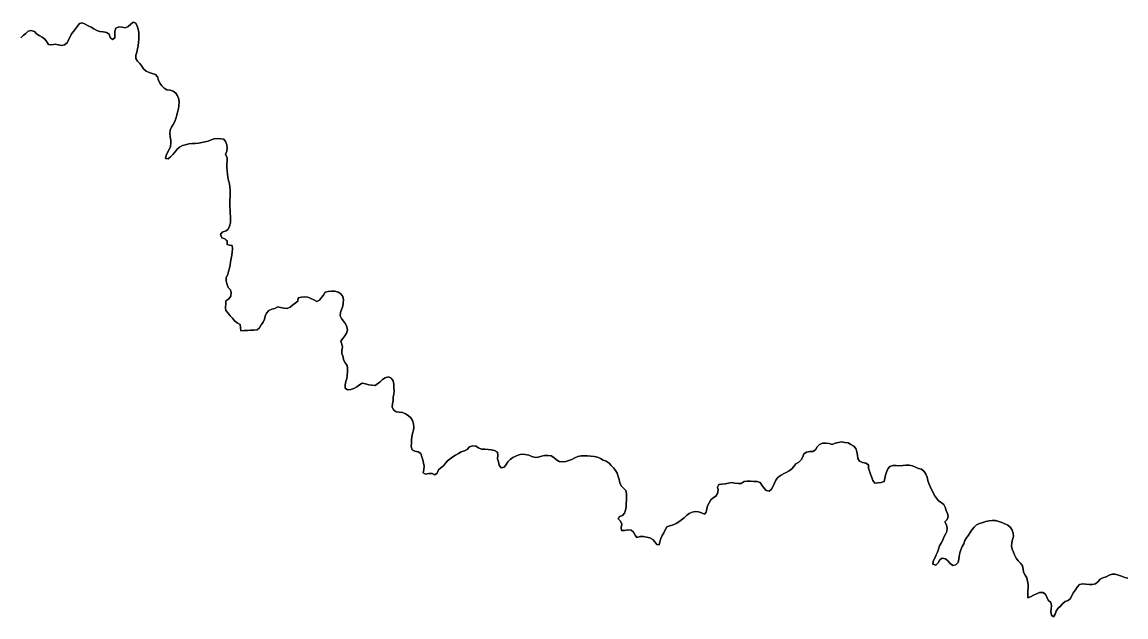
# Model space of a CAD drawing. Header units: inches. Extents: x 141448 to 685535, y 3466439 to 4099221.
# Drawn here: x 478414 to 484780, y 3806639 to 3810071 of the extents above; entities that cross this region are included whole.
import ezdxf

# ---------------------------------------------------------------- set-up
doc = ezdxf.new("R2010")
doc.units = ezdxf.units.IN
doc.header["$MEASUREMENT"] = 0
doc.layers.add('az_county', color=7, linetype='Continuous')

msp = doc.modelspace()

# ---------------------------------------------------------------- linework, layer by layer
at = {"layer": 'az_county'}
for points in [[(484791.8125, 3806863.25), (484773.09375, 3806866.75), (484755.3125, 3806873), (484737.59375, 3806879.75), (484719.09375, 3806884.75), (484700.5, 3806886.25), (484682.6875, 3806879), (484665.8125, 3806870.25), (484647.6875, 3806865.25), (484630.90625, 3806856), (484618.90625, 3806841.75), (484605.09375, 3806829.25), (484586.3125, 3806825.75), (484567.40625, 3806825.75), (484548.5, 3806827.75), (484529.59375, 3806829.75), (484511.6875, 3806825.25), (484499.90625, 3806810.25), (484489.59375, 3806794.5), (484478.6875, 3806779), (484468.3125, 3806763.25), (484460.5, 3806745.25), (484448.09375, 3806732.75), (484429.40625, 3806727.25), (484415.1875, 3806714.75), (484402.59375, 3806700.5), (484388.5, 3806688.25), (484378, 3806672.75), (484372.90625, 3806654.25), (484361.90625, 3806638.75), (484351.40625, 3806648.5), (484347.59375, 3806667.25), (484348.6875, 3806685.75), (484351.59375, 3806705), (484346.90625, 3806722), (484332.3125, 3806734.75), (484324.5, 3806752.25), (484315.8125, 3806769.25), (484300.6875, 3806780), (484282.3125, 3806779.75), (484265.09375, 3806771.75), (484247.59375, 3806764.25), (484229.59375, 3806755), (484214, 3806749.75), (484213.6875, 3806769.75), (484215.3125, 3806788.75), (484217.40625, 3806807.75), (484216.3125, 3806826.25), (484212.8125, 3806845), (484208.8125, 3806863.5), (484198.8125, 3806879.5), (484189.90625, 3806896.25), (484186.90625, 3806914.75), (484183.3125, 3806933.25), (484172.59375, 3806948.75), (484159.3125, 3806962.25), (484147.59375, 3806977.25), (484137.59375, 3806996.75), (484132.09375, 3807011.75), (484124, 3807028.75), (484120.40625, 3807047.25), (484122.6875, 3807066), (484126.6875, 3807084.75), (484132.09375, 3807103.25), (484130.90625, 3807121.75), (484124.59375, 3807140), (484114.1875, 3807155.25), (484098.90625, 3807167.25), (484082.40625, 3807176.5), (484064.90625, 3807184), (484047.09375, 3807190.25), (484028.59375, 3807195.25), (484009.8125, 3807195.75), (483990.90625, 3807193.25), (483972.59375, 3807188.5), (483954.3125, 3807183.25), (483935.8125, 3807177.75), (483919.09375, 3807169.75), (483905.09375, 3807157), (483892.8125, 3807142.25), (483881.90625, 3807126.75), (483871.90625, 3807110.75), (483861.59375, 3807094.75), (483851.6875, 3807078.75), (483845.40625, 3807060.75), (483836.5, 3807044.25), (483828.8125, 3807026.75), (483822.6875, 3807008.75), (483820.40625, 3806997.25), (483819.1875, 3806990.25), (483817.40625, 3806971.25), (483813.40625, 3806952.75), (483799.6875, 3806940), (483781.3125, 3806936.25), (483766.6875, 3806947.75), (483753.90625, 3806961.5), (483739.09375, 3806973.5), (483721.3125, 3806978), (483706.40625, 3806967.25), (483697.3125, 3806950.5), (483683.59375, 3806938), (483666.59375, 3806942.25), (483669.09375, 3806960.75), (483677.40625, 3806977.75), (483686.8125, 3806997.25), (483693.59375, 3807012), (483699.90625, 3807029.75), (483705.09375, 3807048), (483714.1875, 3807064.75), (483723.40625, 3807081.25), (483730.5, 3807098.75), (483738.8125, 3807115.75), (483747.3125, 3807132.5), (483749.09375, 3807151.5), (483745.5, 3807170.25), (483736.40625, 3807186.75), (483749.1875, 3807200), (483754.8125, 3807217.25), (483750.40625, 3807235.75), (483742.6875, 3807253), (483738.59375, 3807271.75), (483730.3125, 3807287.75), (483713.90625, 3807298.25), (483698.8125, 3807309.25), (483687.1875, 3807324.5), (483676.40625, 3807340), (483668.3125, 3807357.25), (483658.90625, 3807373.75), (483650.90625, 3807390.75), (483644.1875, 3807408.25), (483638.59375, 3807426.75), (483633.3125, 3807445.25), (483627.09375, 3807462.75), (483617.09375, 3807478.75), (483602.1875, 3807490.5), (483583.59375, 3807495.25), (483566.09375, 3807502.25), (483548.8125, 3807510.25), (483530.59375, 3807515.25), (483511.59375, 3807514.5), (483492.90625, 3807511.75), (483473.90625, 3807510.75), (483455, 3807511.75), (483436.09375, 3807511.5), (483417.90625, 3807506.5), (483406.40625, 3807492.25), (483399.6875, 3807474.25), (483393.59375, 3807456.25), (483389.90625, 3807437.5), (483386.1875, 3807419.25), (483368.3125, 3807414.75), (483349.90625, 3807413.25), (483331.5, 3807410.75), (483321.5, 3807426.25), (483314.3125, 3807443.75), (483307.3125, 3807461.5), (483300.5, 3807479.25), (483294.90625, 3807497.5), (483295.40625, 3807515.75), (483279.5, 3807526.25), (483260.90625, 3807530.25), (483243.09375, 3807537.25), (483234.59375, 3807553.75), (483231.5, 3807572.5), (483228.6875, 3807591.25), (483223.09375, 3807609.75), (483211.5, 3807623.75), (483194.59375, 3807633.25), (483178.40625, 3807642.5), (483159.5, 3807644.5), (483140.8125, 3807648.25), (483122.40625, 3807644.5), (483103.59375, 3807641.75), (483086.3125, 3807634.5), (483068.09375, 3807639.25), (483049.1875, 3807641.25), (483030.09375, 3807641.25), (483013.3125, 3807633.25), (483000.40625, 3807619.25), (482989.40625, 3807603.75), (482975.40625, 3807593), (482956.40625, 3807593.75), (482937.8125, 3807590.25), (482922.1875, 3807580), (482916, 3807562.25), (482906.40625, 3807545.75), (482893.3125, 3807532.25), (482877.40625, 3807521.75), (482865.6875, 3807507.5), (482852.8125, 3807493.5), (482837.90625, 3807482), (482821.1875, 3807472.75), (482804.40625, 3807464), (482799.3125, 3807461), (482787.90625, 3807454.75), (482773.09375, 3807443), (482761.90625, 3807427.75), (482753.40625, 3807410.75), (482745.8125, 3807393.75), (482736.8125, 3807376.75), (482723.3125, 3807364.25), (482705.09375, 3807368.5), (482692.90625, 3807383), (482681.3125, 3807398), (482670.8125, 3807413.75), (482653.5, 3807419.75), (482634.59375, 3807419.75), (482615.6875, 3807421.75), (482596.59375, 3807421.5), (482577.90625, 3807419.25), (482562.09375, 3807408.25), (482543.5, 3807408), (482524.59375, 3807409.75), (482506.1875, 3807413.5), (482487.5, 3807411), (482469, 3807406.5), (482450.40625, 3807404), (482431.6875, 3807403.5), (482425.6875, 3807388.25), (482428.90625, 3807369.75), (482425.6875, 3807350.75), (482415.40625, 3807336.25), (482398.90625, 3807326.5), (482385.8125, 3807313.75), (482376.59375, 3807296.75), (482367.3125, 3807280.25), (482363.09375, 3807261.75), (482359.3125, 3807243.25), (482350.5, 3807230.75), (482333.3125, 3807238.75), (482315.3125, 3807244.5), (482296.40625, 3807246.5), (482277.8125, 3807243.75), (482260.90625, 3807234.75), (482246.1875, 3807223), (482231.6875, 3807210.75), (482217.40625, 3807198.25), (482202.09375, 3807187.25), (482185.8125, 3807177.5), (482168.59375, 3807169.5), (482150.3125, 3807164.5), (482133, 3807158.25), (482123.6875, 3807141.25), (482114.59375, 3807124.75), (482106, 3807107.75), (482098.40625, 3807090.5), (482092.59375, 3807072.25), (482088.3125, 3807053.75), (482075.09375, 3807056.75), (482064.09375, 3807072.25), (482051.1875, 3807085.5), (482034.40625, 3807094.5), (482016.09375, 3807099.25), (481997.3125, 3807102.25), (481978.59375, 3807102.25), (481959.6875, 3807097.5), (481950.5, 3807111), (481941, 3807127.25), (481926.8125, 3807139.25), (481907.8125, 3807141.25), (481889.09375, 3807137.5), (481870.40625, 3807136.5), (481869.1875, 3807154.25), (481872.59375, 3807173.25), (481865.8125, 3807190.75), (481852.40625, 3807204), (481858.90625, 3807217.25), (481877.1875, 3807223.25), (481889.09375, 3807236.75), (481894.3125, 3807255.25), (481897.3125, 3807274.25), (481898.5, 3807292.75), (481899.09375, 3807311.75), (481900.59375, 3807330.75), (481900.8125, 3807349.75), (481895.8125, 3807367.5), (481882.3125, 3807381), (481869.8125, 3807395.25), (481861.8125, 3807412.25), (481856.90625, 3807430.75), (481852.40625, 3807449.25), (481845.90625, 3807467.25), (481836.40625, 3807483.25), (481824.59375, 3807498.25), (481812.3125, 3807512.75), (481799.1875, 3807526.5), (481783.59375, 3807536.75), (481765.59375, 3807542.75), (481749.40625, 3807552.75), (481731.8125, 3807559.75), (481713.3125, 3807563.75), (481694.5, 3807566.25), (481675.59375, 3807568), (481656.59375, 3807569), (481637.6875, 3807568.25), (481619.40625, 3807563.75), (481601.8125, 3807556.5), (481585, 3807547.75), (481567.40625, 3807540.5), (481549.125, 3807535.75), (481530.34375, 3807534), (481511.21875, 3807534.75), (481495.84375, 3807545.25), (481481.21875, 3807557.75), (481465.34375, 3807567.75), (481446.4375, 3807569.25), (481427.625, 3807570.75), (481409.125, 3807566.25), (481390.625, 3807561.25), (481372.34375, 3807558.25), (481354.53125, 3807564.75), (481336.84375, 3807571.75), (481315.84375, 3807576.5), (481296.9375, 3807578.75), (481278.84375, 3807574.25), (481261.34375, 3807566.75), (481244.625, 3807557.75), (481228.53125, 3807547.75), (481215.625, 3807534.25), (481206.21875, 3807517.75), (481194.4375, 3807503.25), (481186.21875, 3807501.5), (481176.53125, 3807499.75), (481165.125, 3807515), (481161.4375, 3807533.25), (481156.84375, 3807551.75), (481158.34375, 3807571.75), (481155.84375, 3807588.75), (481139.125, 3807598.25), (481120.34375, 3807603), (481101.4375, 3807605.25), (481082.625, 3807607.25), (481063.625, 3807607.5), (481046.4375, 3807613.75), (481030.84375, 3807624.25), (481011.84375, 3807625.25), (480994.4375, 3807619.25), (480981.34375, 3807605.5), (480964.84375, 3807596.25), (480946.625, 3807591.25), (480930.53125, 3807581.25), (480914.21875, 3807571.75), (480898.125, 3807561.5), (480882.625, 3807550.75), (480866.84375, 3807540.25), (480855.34375, 3807525.25), (480844.625, 3807509.75), (480828.53125, 3807499.75), (480814.9375, 3807486.75), (480808.625, 3807468.75), (480793.9375, 3807457.75), (480779.53125, 3807466.75), (480760.21875, 3807466), (480741.21875, 3807462.75), (480727.125, 3807470.25), (480730.71875, 3807489.25), (480732.84375, 3807508), (480729.84375, 3807526.75), (480724.53125, 3807544.75), (480719.34375, 3807563), (480713.84375, 3807581.25), (480698.34375, 3807591), (480679.34375, 3807595), (480663.4375, 3807603.25), (480658.4375, 3807621.75), (480659.34375, 3807640.75), (480660.625, 3807659.75), (480662.34375, 3807678.75), (480665.84375, 3807697.25), (480671.125, 3807715.5), (480672.9375, 3807734.25), (480671.34375, 3807753.25), (480666.34375, 3807771.75), (480655.9375, 3807787.25), (480641.625, 3807800), (480626.125, 3807811.25), (480608.625, 3807817.5), (480589.53125, 3807819.75), (480570.84375, 3807821.25), (480555.9375, 3807833.25), (480548.34375, 3807850.25), (480551.03125, 3807868.75), (480553.9375, 3807887.75), (480554.4375, 3807906.25), (480558.9375, 3807924.75), (480559.4375, 3807943.75), (480558.34375, 3807962.75), (480558.125, 3807982), (480554.4375, 3808000.25), (480543.4375, 3808016), (480526.53125, 3808023.25), (480508.4375, 3808018.5), (480492.71875, 3808008), (480479.03125, 3807995.25), (480451.34375, 3807974.25), (480431.84375, 3807975.75), (480412.9375, 3807978.75), (480394.4375, 3807982.75), (480375.84375, 3807986.75), (480359.4375, 3807977.5), (480343.71875, 3807967), (480327.34375, 3807957.5), (480309.625, 3807951.25), (480290.4375, 3807949.25), (480277.53125, 3807959.25), (480276.4375, 3807978.25), (480282.125, 3807996.25), (480287.125, 3808014.5), (480289.34375, 3808033.25), (480290.125, 3808052.25), (480290.34375, 3808071.25), (480288.71875, 3808090.25), (480277.21875, 3808104.75), (480268.625, 3808121.75), (480265.125, 3808140.25), (480257.34375, 3808157.75), (480257.53125, 3808175.75), (480262.34375, 3808194.25), (480258.625, 3808212.75), (480251.4375, 3808230.5), (480263.84375, 3808244.75), (480275.125, 3808260), (480285.84375, 3808275.75), (480291.4375, 3808293.75), (480286.9375, 3808311.75), (480278.4375, 3808329), (480268.4375, 3808345), (480256.125, 3808359.75), (480248.9375, 3808376.75), (480249.9375, 3808395.75), (480256.9375, 3808413.25), (480263.84375, 3808431), (480266.625, 3808449.75), (480266.9375, 3808468.75), (480263.53125, 3808487.75), (480252.21875, 3808502.5), (480236.21875, 3808513.25), (480217.71875, 3808517.5), (480198.71875, 3808518.5), (480179.625, 3808517.25), (480161.4375, 3808511.5), (480152.625, 3808495.75), (480141.34375, 3808481), (480128.625, 3808466.75), (480114.4375, 3808459.5), (480097.34375, 3808467.75), (480080.125, 3808476.25), (480062.625, 3808483.75), (480044.125, 3808485.75), (480025.03125, 3808484.25), (480007.03125, 3808479.5), (480004.125, 3808460.75), (479989.21875, 3808448.75), (479973.71875, 3808437.75), (479959.53125, 3808425.25), (479942.84375, 3808417.75), (479923.625, 3808419.75), (479905.03125, 3808423.75), (479888.9375, 3808428.25), (479872.34375, 3808418.75), (479853.9375, 3808414.25), (479836.71875, 3808405.75), (479824.03125, 3808391.75), (479816.125, 3808374.75), (479811.34375, 3808356.25), (479803.84375, 3808339.25), (479792.34375, 3808324), (479782.625, 3808307.25), (479770.4375, 3808294.25), (479751.21875, 3808293.75), (479732.21875, 3808293.25), (479713.34375, 3808291.75), (479694.4375, 3808291), (479675.9375, 3808289.75), (479673.53125, 3808308.75), (479671.03125, 3808326.75), (479653.9375, 3808336.25), (479639.84375, 3808348), (479628.125, 3808363.25), (479614.4375, 3808376.25), (479602.34375, 3808390.75), (479589.34375, 3808407.5), (479587.9375, 3808418), (479587.03125, 3808425.25), (479589.71875, 3808444.25), (479589.84375, 3808454.75), (479589.9375, 3808461.75), (479606.71875, 3808474.75), (479618.34375, 3808488.75), (479620.21875, 3808508), (479616.125, 3808526.25), (479602.34375, 3808539.75), (479595.9375, 3808557.25), (479590.9375, 3808576.25), (479591.125, 3808595.25), (479600.84375, 3808615.75), (479604.9375, 3808631.75), (479609.53125, 3808650.25), (479613.21875, 3808668.75), (479616.625, 3808687.5), (479619.84375, 3808706.25), (479622.84375, 3808725), (479625.625, 3808743.75), (479626.9375, 3808762.75), (479625.4375, 3808781.75), (479609.625, 3808782.75), (479596.625, 3808787.75), (479596.84375, 3808808.25), (479590.4375, 3808813.25), (479582.625, 3808819.25), (479565.4375, 3808826.75), (479559.125, 3808845.25), (479567.34375, 3808859.5), (479590.125, 3808865.75), (479601.84375, 3808876.25), (479610.53125, 3808893.25), (479615.34375, 3808911.5), (479615.9375, 3808930.5), (479615.34375, 3808949.5), (479614.34375, 3808968.5), (479613.34375, 3808987.25), (479612.4375, 3809006.25), (479611.625, 3809025.25), (479611.4375, 3809044.25), (479613.21875, 3809063), (479614.625, 3809081.75), (479614.34375, 3809100.75), (479612.625, 3809119.75), (479609.34375, 3809138.25), (479605.125, 3809156.75), (479600.125, 3809175.25), (479598.03125, 3809193.75), (479596.9375, 3809212.75), (479595.71875, 3809231.75), (479595.4375, 3809250.75), (479596.625, 3809269.75), (479597.625, 3809288.75), (479588.125, 3809306.25), (479594.4375, 3809325.25), (479597.53125, 3809343.75), (479594.4375, 3809362.25), (479587.84375, 3809381), (479578.21875, 3809395.25), (479559.625, 3809397.25), (479540.84375, 3809399.75), (479522.03125, 3809397.75), (479503.84375, 3809392.25), (479486.625, 3809384.25), (479468.4375, 3809379.25), (479449.84375, 3809376), (479431.34375, 3809371.25), (479412.53125, 3809369.75), (479393.625, 3809371), (479375.625, 3809367.75), (479357.34375, 3809362.75), (479339.03125, 3809357.75), (479321.9375, 3809349.75), (479307.84375, 3809337.25), (479296.9375, 3809321.75), (479284.34375, 3809307.25), (479270.9375, 3809294), (479256.125, 3809282.25), (479240.625, 3809283.25), (479244.625, 3809301.75), (479253.125, 3809318.75), (479262.34375, 3809335.5), (479270.34375, 3809352.75), (479272.84375, 3809371.25), (479271.34375, 3809390.25), (479268.53125, 3809409.25), (479265.84375, 3809427.75), (479268.71875, 3809446.5), (479276.21875, 3809463.75), (479285.4375, 3809480.5), (479294.4375, 3809497.25), (479300.625, 3809514.75), (479306.34375, 3809533.25), (479311.125, 3809551.25), (479315.4375, 3809569.75), (479318.34375, 3809588.75), (479319.4375, 3809607.75), (479317.125, 3809626.25), (479310.4375, 3809644.25), (479300.21875, 3809660.5), (479285.84375, 3809672), (479267.625, 3809678), (479248.53125, 3809680.75), (479232.71875, 3809689.75), (479219.71875, 3809703.75), (479207.9375, 3809718.75), (479200.84375, 3809736.25), (479194.4375, 3809754.25), (479182.625, 3809768.75), (479164.4375, 3809774.25), (479146.34375, 3809780), (479129.34375, 3809788), (479115.03125, 3809800.5), (479103.71875, 3809815.75), (479093.4375, 3809831.5), (479080.625, 3809845.75), (479069.84375, 3809861), (479070.34375, 3809879.75), (479076.125, 3809897.75), (479080.53125, 3809916.25), (479083.4375, 3809934.75), (479085.34375, 3809953.75), (479086.84375, 3809972.75), (479087.84375, 3809991.5), (479087.125, 3810010.5), (479083.625, 3810029.25), (479078.71875, 3810047.5), (479069.34375, 3810063.75), (479054.625, 3810070.75), (479040.625, 3810058.25), (479026.4375, 3810045.25), (479008.625, 3810038.25), (478990.34375, 3810041), (478971.34375, 3810043.25), (478954.4375, 3810035.25), (478948.34375, 3810017.75), (478948.9375, 3809998.75), (478948.625, 3809979.5), (478935.71875, 3809969.25), (478922.34375, 3809982.25), (478915.4375, 3810000.75), (478901.4375, 3810011.25), (478881.9375, 3810014.25), (478863.03125, 3810016.5), (478845.4375, 3810022.75), (478828.625, 3810031.75), (478811.84375, 3810040.75), (478794.9375, 3810049.25), (478777.9375, 3810057.75), (478760.53125, 3810067.25), (478744.4375, 3810062.25), (478733.9375, 3810046.25), (478722.4375, 3810031.25), (478709.71875, 3810017.25), (478698.4375, 3810002), (478690.625, 3809984.75), (478682.625, 3809967.5), (478673.4375, 3809950.75), (478659.34375, 3809939.25), (478640.9375, 3809935.25), (478622.4375, 3809940.25), (478603.9375, 3809942.75), (478585.125, 3809939.75), (478567.125, 3809941.75), (478556.125, 3809957.25), (478544.625, 3809972.25), (478529.4375, 3809983.25), (478512.84375, 3809992.75), (478496.53125, 3810002.25), (478484.71875, 3810017.25), (478466.71875, 3810022.5), (478448.71875, 3810018), (478434.84375, 3810005), (478419.625, 3809993.5), (478406.125, 3809980.5)], [(478406.125, 3809980.5), (478419.625, 3809993.5), (478434.84375, 3810005), (478448.71875, 3810018), (478466.71875, 3810022.5), (478484.71875, 3810017.25), (478496.53125, 3810002.25), (478512.84375, 3809992.75), (478529.4375, 3809983.25), (478544.625, 3809972.25), (478556.125, 3809957.25), (478567.125, 3809941.75), (478585.125, 3809939.75), (478603.9375, 3809942.75), (478622.4375, 3809940.25), (478640.9375, 3809935.25), (478659.34375, 3809939.25), (478673.4375, 3809950.75), (478682.625, 3809967.5), (478690.625, 3809984.75), (478698.4375, 3810002), (478709.71875, 3810017.25), (478722.4375, 3810031.25), (478733.9375, 3810046.25), (478744.4375, 3810062.25), (478760.53125, 3810067.25), (478777.9375, 3810057.75), (478794.9375, 3810049.25), (478811.84375, 3810040.75), (478828.625, 3810031.75), (478845.4375, 3810022.75), (478863.03125, 3810016.5), (478881.9375, 3810014.25), (478901.4375, 3810011.25), (478915.4375, 3810000.75), (478922.34375, 3809982.25), (478935.71875, 3809969.25), (478948.625, 3809979.5), (478948.9375, 3809998.75), (478948.34375, 3810017.75), (478954.4375, 3810035.25), (478971.34375, 3810043.25), (478990.34375, 3810041), (479008.625, 3810038.25), (479026.4375, 3810045.25), (479040.625, 3810058.25), (479054.625, 3810070.75), (479069.34375, 3810063.75), (479078.71875, 3810047.5), (479083.625, 3810029.25), (479087.125, 3810010.5), (479087.84375, 3809991.5), (479086.84375, 3809972.75), (479085.34375, 3809953.75), (479083.4375, 3809934.75), (479080.53125, 3809916.25), (479076.125, 3809897.75), (479070.34375, 3809879.75), (479069.84375, 3809861), (479080.625, 3809845.75), (479093.4375, 3809831.5), (479103.71875, 3809815.75), (479115.03125, 3809800.5), (479129.34375, 3809788), (479146.34375, 3809780), (479164.4375, 3809774.25), (479182.625, 3809768.75), (479194.4375, 3809754.25), (479200.84375, 3809736.25), (479207.9375, 3809718.75), (479219.71875, 3809703.75), (479232.71875, 3809689.75), (479248.53125, 3809680.75), (479267.625, 3809678), (479285.84375, 3809672), (479300.21875, 3809660.5), (479310.4375, 3809644.25), (479317.125, 3809626.25), (479319.4375, 3809607.75), (479318.34375, 3809588.75), (479315.4375, 3809569.75), (479311.125, 3809551.25), (479306.34375, 3809533.25), (479300.625, 3809514.75), (479294.4375, 3809497.25), (479285.4375, 3809480.5), (479276.21875, 3809463.75), (479268.71875, 3809446.5), (479265.84375, 3809427.75), (479268.53125, 3809409.25), (479271.34375, 3809390.25), (479272.84375, 3809371.25), (479270.34375, 3809352.75), (479262.34375, 3809335.5), (479253.125, 3809318.75), (479244.625, 3809301.75), (479240.625, 3809283.25), (479256.125, 3809282.25), (479270.9375, 3809294), (479284.34375, 3809307.25), (479296.9375, 3809321.75), (479307.84375, 3809337.25), (479321.9375, 3809349.75), (479339.03125, 3809357.75), (479357.34375, 3809362.75), (479375.625, 3809367.75), (479393.625, 3809371), (479412.53125, 3809369.75), (479431.34375, 3809371.25), (479449.84375, 3809376), (479468.4375, 3809379.25), (479486.625, 3809384.25), (479503.84375, 3809392.25), (479522.03125, 3809397.75), (479540.84375, 3809399.75), (479559.625, 3809397.25), (479578.21875, 3809395.25), (479587.84375, 3809381), (479594.4375, 3809362.25), (479597.53125, 3809343.75), (479594.4375, 3809325.25), (479588.125, 3809306.25), (479597.625, 3809288.75), (479596.625, 3809269.75), (479595.4375, 3809250.75), (479595.71875, 3809231.75), (479596.9375, 3809212.75), (479598.03125, 3809193.75), (479600.125, 3809175.25), (479605.125, 3809156.75), (479609.34375, 3809138.25), (479612.625, 3809119.75), (479614.34375, 3809100.75), (479614.625, 3809081.75), (479613.21875, 3809063), (479611.4375, 3809044.25), (479611.625, 3809025.25), (479612.4375, 3809006.25), (479613.34375, 3808987.25), (479614.34375, 3808968.5), (479615.34375, 3808949.5), (479615.9375, 3808930.5), (479615.34375, 3808911.5), (479610.53125, 3808893.25), (479601.84375, 3808876.25), (479590.125, 3808865.75), (479567.34375, 3808859.5), (479559.125, 3808845.25), (479565.4375, 3808826.75), (479582.625, 3808819.25), (479590.4375, 3808813.25), (479596.84375, 3808808.25), (479596.625, 3808787.75), (479609.625, 3808782.75), (479625.4375, 3808781.75), (479626.9375, 3808762.75), (479625.625, 3808743.75), (479622.84375, 3808725), (479619.84375, 3808706.25), (479616.625, 3808687.5), (479613.21875, 3808668.75), (479609.53125, 3808650.25), (479604.9375, 3808631.75), (479600.84375, 3808615.75), (479591.125, 3808595.25), (479590.9375, 3808576.25), (479595.9375, 3808557.25), (479602.34375, 3808539.75), (479616.125, 3808526.25), (479620.21875, 3808508), (479618.34375, 3808488.75), (479606.71875, 3808474.75), (479589.9375, 3808461.75), (479589.84375, 3808454.75), (479589.71875, 3808444.25), (479587.03125, 3808425.25), (479587.9375, 3808418), (479589.34375, 3808407.5), (479602.34375, 3808390.75), (479614.4375, 3808376.25), (479628.125, 3808363.25), (479639.84375, 3808348), (479653.9375, 3808336.25), (479671.03125, 3808326.75), (479673.53125, 3808308.75), (479675.9375, 3808289.75), (479694.4375, 3808291), (479713.34375, 3808291.75), (479732.21875, 3808293.25), (479751.21875, 3808293.75), (479770.4375, 3808294.25), (479782.625, 3808307.25), (479792.34375, 3808324), (479803.84375, 3808339.25), (479811.34375, 3808356.25), (479816.125, 3808374.75), (479824.03125, 3808391.75), (479836.71875, 3808405.75), (479853.9375, 3808414.25), (479872.34375, 3808418.75), (479888.9375, 3808428.25), (479905.03125, 3808423.75), (479923.625, 3808419.75), (479942.84375, 3808417.75), (479959.53125, 3808425.25), (479973.71875, 3808437.75), (479989.21875, 3808448.75), (480004.125, 3808460.75), (480007.03125, 3808479.5), (480025.03125, 3808484.25), (480044.125, 3808485.75), (480062.625, 3808483.75), (480080.125, 3808476.25), (480097.34375, 3808467.75), (480114.4375, 3808459.5), (480128.625, 3808466.75), (480141.34375, 3808481), (480152.625, 3808495.75), (480161.4375, 3808511.5), (480179.625, 3808517.25), (480198.71875, 3808518.5), (480217.71875, 3808517.5), (480236.21875, 3808513.25), (480252.21875, 3808502.5), (480263.53125, 3808487.75), (480266.9375, 3808468.75), (480266.625, 3808449.75), (480263.84375, 3808431), (480256.9375, 3808413.25), (480249.9375, 3808395.75), (480248.9375, 3808376.75), (480256.125, 3808359.75), (480268.4375, 3808345), (480278.4375, 3808329), (480286.9375, 3808311.75), (480291.4375, 3808293.75), (480285.84375, 3808275.75), (480275.125, 3808260), (480263.84375, 3808244.75), (480251.4375, 3808230.5), (480258.625, 3808212.75), (480262.34375, 3808194.25), (480257.53125, 3808175.75), (480257.34375, 3808157.75), (480265.125, 3808140.25), (480268.625, 3808121.75), (480277.21875, 3808104.75), (480288.71875, 3808090.25), (480290.34375, 3808071.25), (480290.125, 3808052.25), (480289.34375, 3808033.25), (480287.125, 3808014.5), (480282.125, 3807996.25), (480276.4375, 3807978.25), (480277.53125, 3807959.25), (480290.4375, 3807949.25), (480309.625, 3807951.25), (480327.34375, 3807957.5), (480343.71875, 3807967), (480359.4375, 3807977.5), (480375.84375, 3807986.75), (480394.4375, 3807982.75), (480412.9375, 3807978.75), (480431.84375, 3807975.75), (480451.34375, 3807974.25), (480479.03125, 3807995.25), (480492.71875, 3808008), (480508.4375, 3808018.5), (480526.53125, 3808023.25), (480543.4375, 3808016), (480554.4375, 3808000.25), (480558.125, 3807982), (480558.34375, 3807962.75), (480559.4375, 3807943.75), (480558.9375, 3807924.75), (480554.4375, 3807906.25), (480553.9375, 3807887.75), (480551.03125, 3807868.75), (480548.34375, 3807850.25), (480555.9375, 3807833.25), (480570.84375, 3807821.25), (480589.53125, 3807819.75), (480608.625, 3807817.5), (480626.125, 3807811.25), (480641.625, 3807800), (480655.9375, 3807787.25), (480666.34375, 3807771.75), (480671.34375, 3807753.25), (480672.9375, 3807734.25), (480671.125, 3807715.5), (480665.84375, 3807697.25), (480662.34375, 3807678.75), (480660.625, 3807659.75), (480659.34375, 3807640.75), (480658.4375, 3807621.75), (480663.4375, 3807603.25), (480679.34375, 3807595), (480698.34375, 3807591), (480713.84375, 3807581.25), (480719.34375, 3807563), (480724.53125, 3807544.75), (480729.84375, 3807526.75), (480732.84375, 3807508), (480730.71875, 3807489.25), (480727.125, 3807470.25), (480741.21875, 3807462.75), (480760.21875, 3807466), (480779.53125, 3807466.75), (480793.9375, 3807457.75), (480808.625, 3807468.75), (480814.9375, 3807486.75), (480828.53125, 3807499.75), (480844.625, 3807509.75), (480855.34375, 3807525.25), (480866.84375, 3807540.25), (480882.625, 3807550.75), (480898.125, 3807561.5), (480914.21875, 3807571.75), (480930.53125, 3807581.25), (480946.625, 3807591.25), (480964.84375, 3807596.25), (480981.34375, 3807605.5), (480994.4375, 3807619.25), (481011.84375, 3807625.25), (481030.84375, 3807624.25), (481046.4375, 3807613.75), (481063.625, 3807607.5), (481082.625, 3807607.25), (481101.4375, 3807605.25), (481120.34375, 3807603), (481139.125, 3807598.25), (481155.84375, 3807588.75), (481158.34375, 3807571.75), (481156.84375, 3807551.75), (481161.4375, 3807533.25), (481165.125, 3807515), (481176.53125, 3807499.75), (481186.21875, 3807501.5), (481194.4375, 3807503.25), (481206.21875, 3807517.75), (481215.625, 3807534.25), (481228.53125, 3807547.75), (481244.625, 3807557.75), (481261.34375, 3807566.75), (481278.84375, 3807574.25), (481296.9375, 3807578.75), (481315.84375, 3807576.5), (481336.84375, 3807571.75), (481354.53125, 3807564.75), (481372.34375, 3807558.25), (481390.625, 3807561.25), (481409.125, 3807566.25), (481427.625, 3807570.75), (481446.4375, 3807569.25), (481465.34375, 3807567.75), (481481.21875, 3807557.75), (481495.84375, 3807545.25), (481511.21875, 3807534.75), (481530.34375, 3807534), (481549.125, 3807535.75), (481567.40625, 3807540.5), (481585, 3807547.75), (481601.8125, 3807556.5), (481619.40625, 3807563.75), (481637.6875, 3807568.25), (481656.59375, 3807569), (481675.59375, 3807568), (481694.5, 3807566.25), (481713.3125, 3807563.75), (481731.8125, 3807559.75), (481749.40625, 3807552.75), (481765.59375, 3807542.75), (481783.59375, 3807536.75), (481799.1875, 3807526.5), (481812.3125, 3807512.75), (481824.59375, 3807498.25), (481836.40625, 3807483.25), (481845.90625, 3807467.25), (481852.40625, 3807449.25), (481856.90625, 3807430.75), (481861.8125, 3807412.25), (481869.8125, 3807395.25), (481882.3125, 3807381), (481895.8125, 3807367.5), (481900.8125, 3807349.75), (481900.59375, 3807330.75), (481899.09375, 3807311.75), (481898.5, 3807292.75), (481897.3125, 3807274.25), (481894.3125, 3807255.25), (481889.09375, 3807236.75), (481877.1875, 3807223.25), (481858.90625, 3807217.25), (481852.40625, 3807204), (481865.8125, 3807190.75), (481872.59375, 3807173.25), (481869.1875, 3807154.25), (481870.40625, 3807136.5), (481889.09375, 3807137.5), (481907.8125, 3807141.25), (481926.8125, 3807139.25), (481941, 3807127.25), (481950.5, 3807111), (481959.6875, 3807097.5), (481978.59375, 3807102.25), (481997.3125, 3807102.25), (482016.09375, 3807099.25), (482034.40625, 3807094.5), (482051.1875, 3807085.5), (482064.09375, 3807072.25), (482075.09375, 3807056.75), (482088.3125, 3807053.75), (482092.59375, 3807072.25), (482098.40625, 3807090.5), (482106, 3807107.75), (482114.59375, 3807124.75), (482123.6875, 3807141.25), (482133, 3807158.25), (482150.3125, 3807164.5), (482168.59375, 3807169.5), (482185.8125, 3807177.5), (482202.09375, 3807187.25), (482217.40625, 3807198.25), (482231.6875, 3807210.75), (482246.1875, 3807223), (482260.90625, 3807234.75), (482277.8125, 3807243.75), (482296.40625, 3807246.5), (482315.3125, 3807244.5), (482333.3125, 3807238.75), (482350.5, 3807230.75), (482359.3125, 3807243.25), (482363.09375, 3807261.75), (482367.3125, 3807280.25), (482376.59375, 3807296.75), (482385.8125, 3807313.75), (482398.90625, 3807326.5), (482415.40625, 3807336.25), (482425.6875, 3807350.75), (482428.90625, 3807369.75), (482425.6875, 3807388.25), (482431.6875, 3807403.5), (482450.40625, 3807404), (482469, 3807406.5), (482487.5, 3807411), (482506.1875, 3807413.5), (482524.59375, 3807409.75), (482543.5, 3807408), (482562.09375, 3807408.25), (482577.90625, 3807419.25), (482596.59375, 3807421.5), (482615.6875, 3807421.75), (482634.59375, 3807419.75), (482653.5, 3807419.75), (482670.8125, 3807413.75), (482681.3125, 3807398), (482692.90625, 3807383), (482705.09375, 3807368.5), (482723.3125, 3807364.25), (482736.8125, 3807376.75), (482745.8125, 3807393.75), (482753.40625, 3807410.75), (482761.90625, 3807427.75), (482773.09375, 3807443), (482787.90625, 3807454.75), (482799.3125, 3807461), (482804.40625, 3807464), (482821.1875, 3807472.75), (482837.90625, 3807482), (482852.8125, 3807493.5), (482865.6875, 3807507.5), (482877.40625, 3807521.75), (482893.3125, 3807532.25), (482906.40625, 3807545.75), (482916, 3807562.25), (482922.1875, 3807580), (482937.8125, 3807590.25), (482956.40625, 3807593.75), (482975.40625, 3807593), (482989.40625, 3807603.75), (483000.40625, 3807619.25), (483013.3125, 3807633.25), (483030.09375, 3807641.25), (483049.1875, 3807641.25), (483068.09375, 3807639.25), (483086.3125, 3807634.5), (483103.59375, 3807641.75), (483122.40625, 3807644.5), (483140.8125, 3807648.25), (483159.5, 3807644.5), (483178.40625, 3807642.5), (483194.59375, 3807633.25), (483211.5, 3807623.75), (483223.09375, 3807609.75), (483228.6875, 3807591.25), (483231.5, 3807572.5), (483234.59375, 3807553.75), (483243.09375, 3807537.25), (483260.90625, 3807530.25), (483279.5, 3807526.25), (483295.40625, 3807515.75), (483294.90625, 3807497.5), (483300.5, 3807479.25), (483307.3125, 3807461.5), (483314.3125, 3807443.75), (483321.5, 3807426.25), (483331.5, 3807410.75), (483349.90625, 3807413.25), (483368.3125, 3807414.75), (483386.1875, 3807419.25), (483389.90625, 3807437.5), (483393.59375, 3807456.25), (483399.6875, 3807474.25), (483406.40625, 3807492.25), (483417.90625, 3807506.5), (483436.09375, 3807511.5), (483455, 3807511.75), (483473.90625, 3807510.75), (483492.90625, 3807511.75), (483511.59375, 3807514.5), (483530.59375, 3807515.25), (483548.8125, 3807510.25), (483566.09375, 3807502.25), (483583.59375, 3807495.25), (483602.1875, 3807490.5), (483617.09375, 3807478.75), (483627.09375, 3807462.75), (483633.3125, 3807445.25), (483638.59375, 3807426.75), (483644.1875, 3807408.25), (483650.90625, 3807390.75), (483658.90625, 3807373.75), (483668.3125, 3807357.25), (483676.40625, 3807340), (483687.1875, 3807324.5), (483698.8125, 3807309.25), (483713.90625, 3807298.25), (483730.3125, 3807287.75), (483738.59375, 3807271.75), (483742.6875, 3807253), (483750.40625, 3807235.75), (483754.8125, 3807217.25), (483749.1875, 3807200), (483736.40625, 3807186.75), (483745.5, 3807170.25), (483749.09375, 3807151.5), (483747.3125, 3807132.5), (483738.8125, 3807115.75), (483730.5, 3807098.75), (483723.40625, 3807081.25), (483714.1875, 3807064.75), (483705.09375, 3807048), (483699.90625, 3807029.75), (483693.59375, 3807012), (483686.8125, 3806997.25), (483677.40625, 3806977.75), (483669.09375, 3806960.75), (483666.59375, 3806942.25), (483683.59375, 3806938), (483697.3125, 3806950.5), (483706.40625, 3806967.25), (483721.3125, 3806978), (483739.09375, 3806973.5), (483753.90625, 3806961.5), (483766.6875, 3806947.75), (483781.3125, 3806936.25), (483799.6875, 3806940), (483813.40625, 3806952.75), (483817.40625, 3806971.25), (483819.1875, 3806990.25), (483820.40625, 3806997.25), (483822.6875, 3807008.75), (483828.8125, 3807026.75), (483836.5, 3807044.25), (483845.40625, 3807060.75), (483851.6875, 3807078.75), (483861.59375, 3807094.75), (483871.90625, 3807110.75), (483881.90625, 3807126.75), (483892.8125, 3807142.25), (483905.09375, 3807157), (483919.09375, 3807169.75), (483935.8125, 3807177.75), (483954.3125, 3807183.25), (483972.59375, 3807188.5), (483990.90625, 3807193.25), (484009.8125, 3807195.75), (484028.59375, 3807195.25), (484047.09375, 3807190.25), (484064.90625, 3807184), (484082.40625, 3807176.5), (484098.90625, 3807167.25), (484114.1875, 3807155.25), (484124.59375, 3807140), (484130.90625, 3807121.75), (484132.09375, 3807103.25), (484126.6875, 3807084.75), (484122.6875, 3807066), (484120.40625, 3807047.25), (484124, 3807028.75), (484132.09375, 3807011.75), (484137.59375, 3806996.75), (484147.59375, 3806977.25), (484159.3125, 3806962.25), (484172.59375, 3806948.75), (484183.3125, 3806933.25), (484186.90625, 3806914.75), (484189.90625, 3806896.25), (484198.8125, 3806879.5), (484208.8125, 3806863.5), (484212.8125, 3806845), (484216.3125, 3806826.25), (484217.40625, 3806807.75), (484215.3125, 3806788.75), (484213.6875, 3806769.75), (484214, 3806749.75), (484229.59375, 3806755), (484247.59375, 3806764.25), (484265.09375, 3806771.75), (484282.3125, 3806779.75), (484300.6875, 3806780), (484315.8125, 3806769.25), (484324.5, 3806752.25), (484332.3125, 3806734.75), (484346.90625, 3806722), (484351.59375, 3806705), (484348.6875, 3806685.75), (484347.59375, 3806667.25), (484351.40625, 3806648.5), (484361.90625, 3806638.75), (484372.90625, 3806654.25), (484378, 3806672.75), (484388.5, 3806688.25), (484402.59375, 3806700.5), (484415.1875, 3806714.75), (484429.40625, 3806727.25), (484448.09375, 3806732.75), (484460.5, 3806745.25), (484468.3125, 3806763.25), (484478.6875, 3806779), (484489.59375, 3806794.5), (484499.90625, 3806810.25), (484511.6875, 3806825.25), (484529.59375, 3806829.75), (484548.5, 3806827.75), (484567.40625, 3806825.75), (484586.3125, 3806825.75), (484605.09375, 3806829.25), (484618.90625, 3806841.75), (484630.90625, 3806856), (484647.6875, 3806865.25), (484665.8125, 3806870.25), (484682.6875, 3806879), (484700.5, 3806886.25), (484719.09375, 3806884.75), (484737.59375, 3806879.75), (484755.3125, 3806873), (484773.09375, 3806866.75), (484791.8125, 3806863.25)]]:
    msp.add_lwpolyline(points, dxfattribs=at)

doc.saveas('drawing.dxf')
